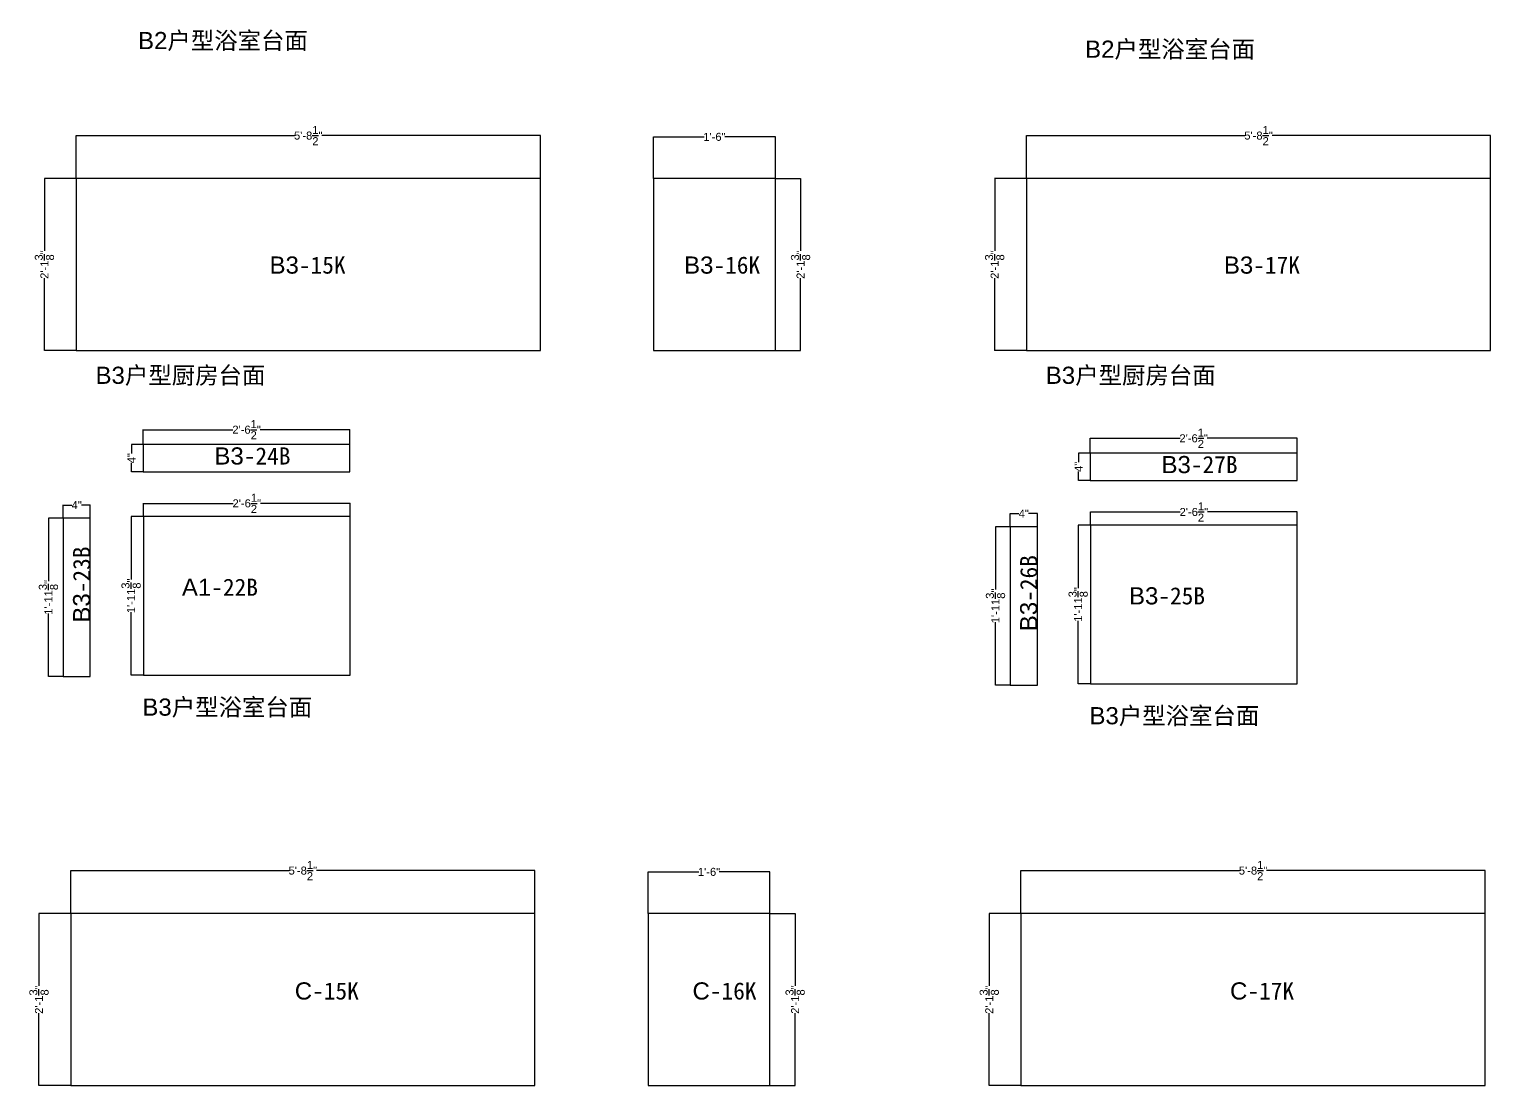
# Model space of a CAD drawing. Header units: inches. Extents: x -997106 to 39633, y -30199 to 1961.
# Drawn here: x 25679 to 31157, y -14275 to -10315 of the extents above; entities that cross this region are included whole.
import ezdxf

# ---------------------------------------------------------------- set-up
doc = ezdxf.new("R2010")
doc.units = ezdxf.units.IN
doc.header["$MEASUREMENT"] = 0
doc.layers.get('Defpoints').update_dxf_attribs({"color": 3})
doc.layers.add('编号', color=10, linetype='Continuous', plot=False)
doc.styles.get("Standard").update_dxf_attribs({"font": 'arial.ttf'})
doc.dimstyles.get("Standard").update_dxf_attribs({"dimtxt": 30, "dimasz": 1, "dimexe": 0.18, "dimexo": 0.0625, "dimgap": 0.09, "dimtad": 0, "dimtoh": 1, "dimdec": 4, "dimlfac": 0.03937, "dimzin": 0, "dimdsep": 46, "dimlunit": 4, "dimtxsty": 'Standard', "dimblk": 'ARCHTICK', "dimcen": 1, "dimadec": 0, "dimazin": 0, "dimtfac": 1, "dimtdec": 4, "dimtix": 1, "dimtofl": 0, "dimtmove": 2, "dimatfit": 3, "dimldrblk": 'ARCHTICK', "dimfxl": 1, "dimtolj": 1, "dimtzin": 0, "dimarcsym": 0})

# ---------------------------------------------------------------- blocks, each defined once
blk = doc.blocks.new('_ArchTick')
at = {"color": 0, "linetype": 'ByBlock', "const_width": 0.15}
blk.add_lwpolyline([(-0.5, -0.5), (0.5, 0.5)], dxfattribs=at)
blk = doc.blocks.new('*D242')
at = {"color": 0, "lineweight": -2, "transparency": 16777216}
for p, q in [((25854.6, -10874.5), (25854.6, -10713.4)), ((25854.6, -10713.5), (26673.7, -10713.5)), ((27594.6, -10713.5), (26775.5, -10713.5)), ((27594.6, -10874.5), (27594.6, -10713.4))]:
    blk.add_line(p, q, dxfattribs=at)
at = {"layer": 'Defpoints', "color": 0, "transparency": 16777216}
for p in [(27594.6, -10713.5), (25854.6, -10874.6), (27594.6, -10874.6)]:
    blk.add_point(p, dxfattribs=at)
at = {"color": 0, "lineweight": -2, "transparency": 16777216, "rotation": 180}
blk.add_blockref('_ArchTick', (25854.6, -10713.5), dxfattribs=at)
at = {"color": 0, "lineweight": -2, "transparency": 16777216}
blk.add_blockref('_ArchTick', (27594.6, -10713.5), dxfattribs=at)
at = {"color": 0, "transparency": 16777216, "insert": (26724.6, -10713.5), "char_height": 30, "attachment_point": 5}
blk.add_mtext('\\A1;5\'-8{\\H1x;\\S1/2;}"', dxfattribs=at)
blk = doc.blocks.new('*D243')
at = {"color": 0, "lineweight": -2, "transparency": 16777216}
for p, q in [((25854.5, -10874.6), (25735.4, -10874.6)), ((25735.6, -10874.6), (25735.6, -11146)), ((25735.6, -11519.6), (25735.6, -11248.2)), ((25854.5, -11519.6), (25735.4, -11519.6))]:
    blk.add_line(p, q, dxfattribs=at)
at = {"layer": 'Defpoints', "color": 0, "transparency": 16777216}
for p in [(25854.6, -10874.6), (25735.6, -11519.6), (25854.6, -11519.6)]:
    blk.add_point(p, dxfattribs=at)
at = {"color": 0, "lineweight": -2, "transparency": 16777216}
for p, rotation in [((25735.6, -10874.6), 90), ((25735.6, -11519.6), 270)]:
    blk.add_blockref('_ArchTick', p, dxfattribs=dict(at, rotation=rotation))
at = {"color": 0, "transparency": 16777216, "insert": (25735.6, -11197.1), "char_height": 30, "attachment_point": 5, "rotation": 90}
blk.add_mtext('\\A1;2\'-1{\\H1x;\\S3/8;}"', dxfattribs=at)
blk = doc.blocks.new('*D244')
at = {"color": 0, "lineweight": -2, "transparency": 16777216}
for p, q in [((28018.7, -10874.5), (28018.7, -10718.3)), ((28018.7, -10718.5), (28208.6, -10718.5)), ((28475.7, -10718.5), (28285.8, -10718.5)), ((28475.7, -10874.5), (28475.7, -10718.3))]:
    blk.add_line(p, q, dxfattribs=at)
at = {"layer": 'Defpoints', "color": 0, "transparency": 16777216}
for p in [(28475.7, -10718.5), (28018.7, -10874.6), (28475.7, -10874.6)]:
    blk.add_point(p, dxfattribs=at)
at = {"color": 0, "lineweight": -2, "transparency": 16777216, "rotation": 180}
blk.add_blockref('_ArchTick', (28018.7, -10718.5), dxfattribs=at)
at = {"color": 0, "lineweight": -2, "transparency": 16777216}
blk.add_blockref('_ArchTick', (28475.7, -10718.5), dxfattribs=at)
at = {"color": 0, "transparency": 16777216, "insert": (28247.2, -10718.5), "char_height": 30, "attachment_point": 5}
blk.add_mtext('\\A1;1\'-6"', dxfattribs=at)
blk = doc.blocks.new('*D245')
at = {"color": 0, "lineweight": -2, "transparency": 16777216}
for p, q in [((28475.8, -10874.6), (28570.1, -10874.6)), ((28569.9, -10874.6), (28569.9, -11146)), ((28569.9, -11519.6), (28569.9, -11248.2)), ((28475.8, -11519.6), (28570.1, -11519.6))]:
    blk.add_line(p, q, dxfattribs=at)
at = {"layer": 'Defpoints', "color": 0, "transparency": 16777216}
for p in [(28475.7, -10874.6), (28475.7, -11519.6), (28569.9, -11519.6)]:
    blk.add_point(p, dxfattribs=at)
at = {"color": 0, "lineweight": -2, "transparency": 16777216}
for p, rotation in [((28569.9, -10874.6), 90), ((28569.9, -11519.6), 270)]:
    blk.add_blockref('_ArchTick', p, dxfattribs=dict(at, rotation=rotation))
at = {"color": 0, "transparency": 16777216, "insert": (28569.9, -11197.1), "char_height": 30, "attachment_point": 5, "rotation": 90}
blk.add_mtext('\\A1;2\'-1{\\H1x;\\S3/8;}"', dxfattribs=at)
blk = doc.blocks.new('*D246')
at = {"color": 0, "lineweight": -2, "transparency": 16777216}
for p, q in [((29416.6, -10874.5), (29416.6, -10713.4)), ((29416.6, -10713.5), (30235.7, -10713.5)), ((31156.6, -10713.5), (30337.5, -10713.5)), ((31156.6, -10874.5), (31156.6, -10713.4))]:
    blk.add_line(p, q, dxfattribs=at)
at = {"layer": 'Defpoints', "color": 0, "transparency": 16777216}
for p in [(31156.6, -10713.5), (29416.6, -10874.6), (31156.6, -10874.6)]:
    blk.add_point(p, dxfattribs=at)
at = {"color": 0, "lineweight": -2, "transparency": 16777216, "rotation": 180}
blk.add_blockref('_ArchTick', (29416.6, -10713.5), dxfattribs=at)
at = {"color": 0, "lineweight": -2, "transparency": 16777216}
blk.add_blockref('_ArchTick', (31156.6, -10713.5), dxfattribs=at)
at = {"color": 0, "transparency": 16777216, "insert": (30286.6, -10713.5), "char_height": 30, "attachment_point": 5}
blk.add_mtext('\\A1;5\'-8{\\H1x;\\S1/2;}"', dxfattribs=at)
blk = doc.blocks.new('*D247')
at = {"color": 0, "lineweight": -2, "transparency": 16777216}
for p, q in [((29416.5, -10874.6), (29297.4, -10874.6)), ((29297.6, -10874.6), (29297.6, -11146)), ((29297.6, -11519.6), (29297.6, -11248.2)), ((29416.5, -11519.6), (29297.4, -11519.6))]:
    blk.add_line(p, q, dxfattribs=at)
at = {"layer": 'Defpoints', "color": 0, "transparency": 16777216}
for p in [(29416.6, -10874.6), (29297.6, -11519.6), (29416.6, -11519.6)]:
    blk.add_point(p, dxfattribs=at)
at = {"color": 0, "lineweight": -2, "transparency": 16777216}
for p, rotation in [((29297.6, -10874.6), 90), ((29297.6, -11519.6), 270)]:
    blk.add_blockref('_ArchTick', p, dxfattribs=dict(at, rotation=rotation))
at = {"color": 0, "transparency": 16777216, "insert": (29297.6, -11197.1), "char_height": 30, "attachment_point": 5, "rotation": 90}
blk.add_mtext('\\A1;2\'-1{\\H1x;\\S3/8;}"', dxfattribs=at)
blk = doc.blocks.new('*D286')
at = {"color": 0, "lineweight": -2, "transparency": 16777216}
for p, q in [((25834.2, -13629.6), (25834.2, -13468.5)), ((25834.2, -13468.6), (26653.3, -13468.6)), ((27574.2, -13468.6), (26755.1, -13468.6)), ((27574.2, -13629.6), (27574.2, -13468.5))]:
    blk.add_line(p, q, dxfattribs=at)
at = {"layer": 'Defpoints', "color": 0, "transparency": 16777216}
for p in [(27574.2, -13468.6), (25834.2, -13629.7), (27574.2, -13629.7)]:
    blk.add_point(p, dxfattribs=at)
at = {"color": 0, "lineweight": -2, "transparency": 16777216, "rotation": 180}
blk.add_blockref('_ArchTick', (25834.2, -13468.6), dxfattribs=at)
at = {"color": 0, "lineweight": -2, "transparency": 16777216}
blk.add_blockref('_ArchTick', (27574.2, -13468.6), dxfattribs=at)
at = {"color": 0, "transparency": 16777216, "insert": (26704.2, -13468.6), "char_height": 30, "attachment_point": 5}
blk.add_mtext('\\A1;5\'-8{\\H1x;\\S1/2;}"', dxfattribs=at)
blk = doc.blocks.new('*D287')
at = {"color": 0, "lineweight": -2, "transparency": 16777216}
for p, q in [((25834.2, -13629.7), (25715, -13629.7)), ((25715.2, -13629.7), (25715.2, -13901.1)), ((25715.2, -14274.7), (25715.2, -14003.3)), ((25834.2, -14274.7), (25715, -14274.7))]:
    blk.add_line(p, q, dxfattribs=at)
at = {"layer": 'Defpoints', "color": 0, "transparency": 16777216}
for p in [(25834.2, -13629.7), (25715.2, -14274.7), (25834.2, -14274.7)]:
    blk.add_point(p, dxfattribs=at)
at = {"color": 0, "lineweight": -2, "transparency": 16777216}
for p, rotation in [((25715.2, -13629.7), 90), ((25715.2, -14274.7), 270)]:
    blk.add_blockref('_ArchTick', p, dxfattribs=dict(at, rotation=rotation))
at = {"color": 0, "transparency": 16777216, "insert": (25715.2, -13952.2), "char_height": 30, "attachment_point": 5, "rotation": 90}
blk.add_mtext('\\A1;2\'-1{\\H1x;\\S3/8;}"', dxfattribs=at)
blk = doc.blocks.new('*D288')
at = {"color": 0, "lineweight": -2, "transparency": 16777216}
for p, q in [((27998.3, -13629.6), (27998.3, -13473.4)), ((27998.3, -13473.6), (28188.3, -13473.6)), ((28455.3, -13473.6), (28265.4, -13473.6)), ((28455.3, -13629.6), (28455.3, -13473.4))]:
    blk.add_line(p, q, dxfattribs=at)
at = {"layer": 'Defpoints', "color": 0, "transparency": 16777216}
for p in [(28455.3, -13473.6), (27998.3, -13629.7), (28455.3, -13629.7)]:
    blk.add_point(p, dxfattribs=at)
at = {"color": 0, "lineweight": -2, "transparency": 16777216, "rotation": 180}
blk.add_blockref('_ArchTick', (27998.3, -13473.6), dxfattribs=at)
at = {"color": 0, "lineweight": -2, "transparency": 16777216}
blk.add_blockref('_ArchTick', (28455.3, -13473.6), dxfattribs=at)
at = {"color": 0, "transparency": 16777216, "insert": (28226.8, -13473.6), "char_height": 30, "attachment_point": 5}
blk.add_mtext('\\A1;1\'-6"', dxfattribs=at)
blk = doc.blocks.new('*D289')
at = {"color": 0, "lineweight": -2, "transparency": 16777216}
for p, q in [((28455.4, -13629.7), (28549.8, -13629.7)), ((28549.6, -13629.7), (28549.6, -13901.1)), ((28549.6, -14274.7), (28549.6, -14003.3)), ((28455.4, -14274.7), (28549.8, -14274.7))]:
    blk.add_line(p, q, dxfattribs=at)
at = {"layer": 'Defpoints', "color": 0, "transparency": 16777216}
for p in [(28455.3, -13629.7), (28455.3, -14274.7), (28549.6, -14274.7)]:
    blk.add_point(p, dxfattribs=at)
at = {"color": 0, "lineweight": -2, "transparency": 16777216}
for p, rotation in [((28549.6, -13629.7), 90), ((28549.6, -14274.7), 270)]:
    blk.add_blockref('_ArchTick', p, dxfattribs=dict(at, rotation=rotation))
at = {"color": 0, "transparency": 16777216, "insert": (28549.6, -13952.2), "char_height": 30, "attachment_point": 5, "rotation": 90}
blk.add_mtext('\\A1;2\'-1{\\H1x;\\S3/8;}"', dxfattribs=at)
blk = doc.blocks.new('*D290')
at = {"color": 0, "lineweight": -2, "transparency": 16777216}
for p, q in [((29396.2, -13629.6), (29396.2, -13468.5)), ((29396.2, -13468.6), (30215.3, -13468.6)), ((31136.2, -13468.6), (30317.1, -13468.6)), ((31136.2, -13629.6), (31136.2, -13468.5))]:
    blk.add_line(p, q, dxfattribs=at)
at = {"layer": 'Defpoints', "color": 0, "transparency": 16777216}
for p in [(31136.2, -13468.6), (29396.2, -13629.7), (31136.2, -13629.7)]:
    blk.add_point(p, dxfattribs=at)
at = {"color": 0, "lineweight": -2, "transparency": 16777216, "rotation": 180}
blk.add_blockref('_ArchTick', (29396.2, -13468.6), dxfattribs=at)
at = {"color": 0, "lineweight": -2, "transparency": 16777216}
blk.add_blockref('_ArchTick', (31136.2, -13468.6), dxfattribs=at)
at = {"color": 0, "transparency": 16777216, "insert": (30266.2, -13468.6), "char_height": 30, "attachment_point": 5}
blk.add_mtext('\\A1;5\'-8{\\H1x;\\S1/2;}"', dxfattribs=at)
blk = doc.blocks.new('*D291')
at = {"color": 0, "lineweight": -2, "transparency": 16777216}
for p, q in [((29396.2, -13629.7), (29277, -13629.7)), ((29277.2, -13629.7), (29277.2, -13901.1)), ((29277.2, -14274.7), (29277.2, -14003.3)), ((29396.2, -14274.7), (29277, -14274.7))]:
    blk.add_line(p, q, dxfattribs=at)
at = {"layer": 'Defpoints', "color": 0, "transparency": 16777216}
for p in [(29396.2, -13629.7), (29277.2, -14274.7), (29396.2, -14274.7)]:
    blk.add_point(p, dxfattribs=at)
at = {"color": 0, "lineweight": -2, "transparency": 16777216}
for p, rotation in [((29277.2, -13629.7), 90), ((29277.2, -14274.7), 270)]:
    blk.add_blockref('_ArchTick', p, dxfattribs=dict(at, rotation=rotation))
at = {"color": 0, "transparency": 16777216, "insert": (29277.2, -13952.2), "char_height": 30, "attachment_point": 5, "rotation": 90}
blk.add_mtext('\\A1;2\'-1{\\H1x;\\S3/8;}"', dxfattribs=at)
blk = doc.blocks.new('*D1018')
at = {"color": 0, "lineweight": -2, "transparency": 16777216}
for p, q in [((25805.5, -12147.4), (25750.4, -12147.4)), ((25750.6, -12147.4), (25750.6, -12383.3)), ((25750.6, -12741.4), (25750.6, -12505.4)), ((25805.5, -12741.4), (25750.4, -12741.4))]:
    blk.add_line(p, q, dxfattribs=at)
at = {"layer": 'Defpoints', "color": 0, "transparency": 16777216}
for p in [(25805.6, -12147.4), (25750.6, -12741.4), (25805.6, -12741.4)]:
    blk.add_point(p, dxfattribs=at)
at = {"color": 0, "lineweight": -2, "transparency": 16777216}
for p, rotation in [((25750.6, -12147.4), 90), ((25750.6, -12741.4), 270)]:
    blk.add_blockref('_ArchTick', p, dxfattribs=dict(at, rotation=rotation))
at = {"color": 0, "transparency": 16777216, "insert": (25750.6, -12444.4), "char_height": 30, "attachment_point": 5, "rotation": 90}
blk.add_mtext('\\A1;1\'-11{\\H1x;\\S3/8;}"', dxfattribs=at)
blk = doc.blocks.new('*D1019')
at = {"color": 0, "lineweight": -2, "transparency": 16777216}
for p, q in [((25805.6, -12147.3), (25805.6, -12098.1)), ((25805.6, -12098.3), (25838.6, -12098.3)), ((25907.6, -12098.3), (25874.5, -12098.3)), ((25907.6, -12147.3), (25907.6, -12098.1))]:
    blk.add_line(p, q, dxfattribs=at)
at = {"layer": 'Defpoints', "color": 0, "transparency": 16777216}
for p in [(25907.6, -12098.3), (25805.6, -12147.4), (25907.6, -12147.4)]:
    blk.add_point(p, dxfattribs=at)
at = {"color": 0, "lineweight": -2, "transparency": 16777216, "rotation": 180}
blk.add_blockref('_ArchTick', (25805.6, -12098.3), dxfattribs=at)
at = {"color": 0, "lineweight": -2, "transparency": 16777216}
blk.add_blockref('_ArchTick', (25907.6, -12098.3), dxfattribs=at)
at = {"color": 0, "transparency": 16777216, "insert": (25856.6, -12098.3), "char_height": 30, "attachment_point": 5}
blk.add_mtext('\\A1;4"', dxfattribs=at)
blk = doc.blocks.new('*D1007')
at = {"color": 0, "lineweight": -2, "transparency": 16777216}
for p, q in [((26105.9, -11871.8), (26061.9, -11871.8)), ((26062.1, -11871.8), (26062.1, -11904.9)), ((26062.1, -11973.8), (26062.1, -11940.7)), ((26105.9, -11973.8), (26061.9, -11973.8))]:
    blk.add_line(p, q, dxfattribs=at)
at = {"layer": 'Defpoints', "color": 0, "transparency": 16777216}
for p in [(26106, -11871.8), (26062.1, -11973.8), (26106, -11973.8)]:
    blk.add_point(p, dxfattribs=at)
at = {"color": 0, "lineweight": -2, "transparency": 16777216}
for p, rotation in [((26062.1, -11871.8), 90), ((26062.1, -11973.8), 270)]:
    blk.add_blockref('_ArchTick', p, dxfattribs=dict(at, rotation=rotation))
at = {"color": 0, "transparency": 16777216, "insert": (26062.1, -11922.8), "char_height": 30, "attachment_point": 5, "rotation": 90}
blk.add_mtext('\\A1;4"', dxfattribs=at)
blk = doc.blocks.new('*D1020')
at = {"color": 0, "lineweight": -2, "transparency": 16777216}
for p, q in [((26106, -11870.1), (26106, -11815.7)), ((26106, -11815.9), (26442.3, -11815.9)), ((26881, -11815.9), (26544.6, -11815.9)), ((26881, -11871.7), (26881, -11815.7))]:
    blk.add_line(p, q, dxfattribs=at)
at = {"layer": 'Defpoints', "color": 0, "transparency": 16777216}
for p in [(26881, -11815.9), (26106, -11870.2), (26881, -11871.8)]:
    blk.add_point(p, dxfattribs=at)
at = {"color": 0, "lineweight": -2, "transparency": 16777216, "rotation": 180}
blk.add_blockref('_ArchTick', (26106, -11815.9), dxfattribs=at)
at = {"color": 0, "lineweight": -2, "transparency": 16777216}
blk.add_blockref('_ArchTick', (26881, -11815.9), dxfattribs=at)
at = {"color": 0, "transparency": 16777216, "insert": (26493.5, -11815.9), "char_height": 30, "attachment_point": 5}
blk.add_mtext('\\A1;2\'-6{\\H1x;\\S1/2;}"', dxfattribs=at)
blk = doc.blocks.new('*D1021')
at = {"color": 0, "lineweight": -2, "transparency": 16777216}
for p, q in [((26106.7, -12141.9), (26106.7, -12091.9)), ((26106.7, -12092.1), (26443.1, -12092.1)), ((26881.7, -12092.1), (26545.4, -12092.1)), ((26881.7, -12141.9), (26881.7, -12091.9))]:
    blk.add_line(p, q, dxfattribs=at)
at = {"layer": 'Defpoints', "color": 0, "transparency": 16777216}
for p in [(26881.7, -12092.1), (26106.7, -12141.9), (26881.7, -12141.9)]:
    blk.add_point(p, dxfattribs=at)
at = {"color": 0, "lineweight": -2, "transparency": 16777216, "rotation": 180}
blk.add_blockref('_ArchTick', (26106.7, -12092.1), dxfattribs=at)
at = {"color": 0, "lineweight": -2, "transparency": 16777216}
blk.add_blockref('_ArchTick', (26881.7, -12092.1), dxfattribs=at)
at = {"color": 0, "transparency": 16777216, "insert": (26494.2, -12092.1), "char_height": 30, "attachment_point": 5}
blk.add_mtext('\\A1;2\'-6{\\H1x;\\S1/2;}"', dxfattribs=at)
blk = doc.blocks.new('*D1022')
at = {"color": 0, "lineweight": -2, "transparency": 16777216}
for p, q in [((26106.7, -12141.9), (26060.3, -12141.9)), ((26060.5, -12141.9), (26060.5, -12377.9)), ((26060.5, -12735.9), (26060.5, -12500)), ((26106.7, -12735.9), (26060.3, -12735.9))]:
    blk.add_line(p, q, dxfattribs=at)
at = {"layer": 'Defpoints', "color": 0, "transparency": 16777216}
for p in [(26106.7, -12141.9), (26060.5, -12735.9), (26106.7, -12735.9)]:
    blk.add_point(p, dxfattribs=at)
at = {"color": 0, "lineweight": -2, "transparency": 16777216}
for p, rotation in [((26060.5, -12141.9), 90), ((26060.5, -12735.9), 270)]:
    blk.add_blockref('_ArchTick', p, dxfattribs=dict(at, rotation=rotation))
at = {"color": 0, "transparency": 16777216, "insert": (26060.5, -12438.9), "char_height": 30, "attachment_point": 5, "rotation": 90}
blk.add_mtext('\\A1;1\'-11{\\H1x;\\S3/8;}"', dxfattribs=at)
blk = doc.blocks.new('*D1023')
at = {"color": 0, "lineweight": -2, "transparency": 16777216}
for p, q in [((29355.5, -12179.6), (29300.4, -12179.6)), ((29300.6, -12179.6), (29300.6, -12415.5)), ((29300.6, -12773.6), (29300.6, -12537.7)), ((29355.5, -12773.6), (29300.4, -12773.6))]:
    blk.add_line(p, q, dxfattribs=at)
at = {"layer": 'Defpoints', "color": 0, "transparency": 16777216}
for p in [(29355.6, -12179.6), (29300.6, -12773.6), (29355.6, -12773.6)]:
    blk.add_point(p, dxfattribs=at)
at = {"color": 0, "lineweight": -2, "transparency": 16777216}
for p, rotation in [((29300.6, -12179.6), 90), ((29300.6, -12773.6), 270)]:
    blk.add_blockref('_ArchTick', p, dxfattribs=dict(at, rotation=rotation))
at = {"color": 0, "transparency": 16777216, "insert": (29300.6, -12476.6), "char_height": 30, "attachment_point": 5, "rotation": 90}
blk.add_mtext('\\A1;1\'-11{\\H1x;\\S3/8;}"', dxfattribs=at)
blk = doc.blocks.new('*D1024')
at = {"color": 0, "lineweight": -2, "transparency": 16777216}
for p, q in [((29355.6, -12179.5), (29355.6, -12130.3)), ((29355.6, -12130.5), (29388.6, -12130.5)), ((29457.6, -12130.5), (29424.5, -12130.5)), ((29457.6, -12179.5), (29457.6, -12130.3))]:
    blk.add_line(p, q, dxfattribs=at)
at = {"layer": 'Defpoints', "color": 0, "transparency": 16777216}
for p in [(29457.6, -12130.5), (29355.6, -12179.6), (29457.6, -12179.6)]:
    blk.add_point(p, dxfattribs=at)
at = {"color": 0, "lineweight": -2, "transparency": 16777216, "rotation": 180}
blk.add_blockref('_ArchTick', (29355.6, -12130.5), dxfattribs=at)
at = {"color": 0, "lineweight": -2, "transparency": 16777216}
blk.add_blockref('_ArchTick', (29457.6, -12130.5), dxfattribs=at)
at = {"color": 0, "transparency": 16777216, "insert": (29406.6, -12130.5), "char_height": 30, "attachment_point": 5}
blk.add_mtext('\\A1;4"', dxfattribs=at)
blk = doc.blocks.new('*D1006')
at = {"color": 0, "lineweight": -2, "transparency": 16777216}
for p, q in [((29655.9, -11904.1), (29611.9, -11904.1)), ((29612.1, -11904.1), (29612.1, -11937.1)), ((29612.1, -12006.1), (29612.1, -11973)), ((29655.9, -12006.1), (29611.9, -12006.1))]:
    blk.add_line(p, q, dxfattribs=at)
at = {"layer": 'Defpoints', "color": 0, "transparency": 16777216}
for p in [(29656, -11904.1), (29612.1, -12006.1), (29656, -12006.1)]:
    blk.add_point(p, dxfattribs=at)
at = {"color": 0, "lineweight": -2, "transparency": 16777216}
for p, rotation in [((29612.1, -11904.1), 90), ((29612.1, -12006.1), 270)]:
    blk.add_blockref('_ArchTick', p, dxfattribs=dict(at, rotation=rotation))
at = {"color": 0, "transparency": 16777216, "insert": (29612.1, -11955.1), "char_height": 30, "attachment_point": 5, "rotation": 90}
blk.add_mtext('\\A1;4"', dxfattribs=at)
blk = doc.blocks.new('*D1025')
at = {"color": 0, "lineweight": -2, "transparency": 16777216}
for p, q in [((29656, -11902.3), (29656, -11848)), ((29656, -11848.2), (29992.3, -11848.2)), ((30431, -11848.2), (30094.6, -11848.2)), ((30431, -11904), (30431, -11848))]:
    blk.add_line(p, q, dxfattribs=at)
at = {"layer": 'Defpoints', "color": 0, "transparency": 16777216}
for p in [(30431, -11848.2), (29656, -11902.4), (30431, -11904.1)]:
    blk.add_point(p, dxfattribs=at)
at = {"color": 0, "lineweight": -2, "transparency": 16777216, "rotation": 180}
blk.add_blockref('_ArchTick', (29656, -11848.2), dxfattribs=at)
at = {"color": 0, "lineweight": -2, "transparency": 16777216}
blk.add_blockref('_ArchTick', (30431, -11848.2), dxfattribs=at)
at = {"color": 0, "transparency": 16777216, "insert": (30043.5, -11848.2), "char_height": 30, "attachment_point": 5}
blk.add_mtext('\\A1;2\'-6{\\H1x;\\S1/2;}"', dxfattribs=at)
blk = doc.blocks.new('*D1026')
at = {"color": 0, "lineweight": -2, "transparency": 16777216}
for p, q in [((29656.7, -12174.1), (29656.7, -12124.2)), ((29656.7, -12124.4), (29993.1, -12124.4)), ((30431.7, -12124.4), (30095.4, -12124.4)), ((30431.7, -12174.1), (30431.7, -12124.2))]:
    blk.add_line(p, q, dxfattribs=at)
at = {"layer": 'Defpoints', "color": 0, "transparency": 16777216}
for p in [(30431.7, -12124.4), (29656.7, -12174.2), (30431.7, -12174.2)]:
    blk.add_point(p, dxfattribs=at)
at = {"color": 0, "lineweight": -2, "transparency": 16777216, "rotation": 180}
blk.add_blockref('_ArchTick', (29656.7, -12124.4), dxfattribs=at)
at = {"color": 0, "lineweight": -2, "transparency": 16777216}
blk.add_blockref('_ArchTick', (30431.7, -12124.4), dxfattribs=at)
at = {"color": 0, "transparency": 16777216, "insert": (30044.2, -12124.4), "char_height": 30, "attachment_point": 5}
blk.add_mtext('\\A1;2\'-6{\\H1x;\\S1/2;}"', dxfattribs=at)
blk = doc.blocks.new('*D1027')
at = {"color": 0, "lineweight": -2, "transparency": 16777216}
for p, q in [((29656.7, -12174.2), (29610.3, -12174.2)), ((29610.5, -12174.2), (29610.5, -12410.1)), ((29610.5, -12768.2), (29610.5, -12532.3)), ((29656.7, -12768.2), (29610.3, -12768.2))]:
    blk.add_line(p, q, dxfattribs=at)
at = {"layer": 'Defpoints', "color": 0, "transparency": 16777216}
for p in [(29656.7, -12174.2), (29610.5, -12768.2), (29656.7, -12768.2)]:
    blk.add_point(p, dxfattribs=at)
at = {"color": 0, "lineweight": -2, "transparency": 16777216}
for p, rotation in [((29610.5, -12174.2), 90), ((29610.5, -12768.2), 270)]:
    blk.add_blockref('_ArchTick', p, dxfattribs=dict(at, rotation=rotation))
at = {"color": 0, "transparency": 16777216, "insert": (29610.5, -12471.2), "char_height": 30, "attachment_point": 5, "rotation": 90}
blk.add_mtext('\\A1;1\'-11{\\H1x;\\S3/8;}"', dxfattribs=at)

msp = doc.modelspace()

# ---------------------------------------------------------------- linework, layer by layer
for points in [[(25854.58433, -11519.59323), (27594.58433, -11519.59323), (27594.58433, -10874.59323), (25854.58433, -10874.59323)], [(28018.69848, -11519.59323), (28475.69848, -11519.59323), (28475.69848, -10874.59323), (28018.69848, -10874.59323)], [(29416.5939, -11519.59323), (31156.5939, -11519.59323), (31156.5939, -10874.59323), (29416.5939, -10874.59323)], [(26105.98436, -11973.81098), (26880.98436, -11973.81098), (26880.98436, -11871.81098), (26105.98436, -11871.81098)], [(29655.99023, -12006.06701), (30430.99023, -12006.06701), (30430.99023, -11904.06701), (29655.99023, -11904.06701)], [(25805.55999, -12741.35484), (25907.55999, -12741.35484), (25907.55999, -12147.35484), (25805.55999, -12147.35484)], [(26106.71765, -12735.94335), (26881.71765, -12735.94335), (26881.71765, -12141.94335), (26106.71765, -12141.94335)], [(29355.56586, -12773.61086), (29457.56586, -12773.61086), (29457.56586, -12179.61086), (29355.56586, -12179.61086)], [(29656.72352, -12768.19938), (30431.72352, -12768.19938), (30431.72352, -12174.19938), (29656.72352, -12174.19938)], [(25834.21693, -14274.69285), (27574.21693, -14274.69285), (27574.21693, -13629.69285), (25834.21693, -13629.69285)], [(27998.33108, -14274.69285), (28455.33108, -14274.69285), (28455.33108, -13629.69285), (27998.33108, -13629.69285)], [(29396.2265, -14274.69285), (31136.2265, -14274.69285), (31136.2265, -13629.69285), (29396.2265, -13629.69285)]]:
    msp.add_lwpolyline(points, close=True)

# ---------------------------------------------------------------- texts
at = {"char_height": 64.3508622, "attachment_point": 1}
for s, insert in [('B2{\\fSimSun|b0|i0|c134|p2;户型浴室台面}', (26086.64589, -10325.15201)), ('B2{\\fSimSun|b0|i0|c134|p2;户型浴室台面}', (29636.65176, -10357.40803)), ('B3{\\fSimSun|b0|i0|c134|p2;户型厨房台面}', (25927.35174, -11579.86196)), ('B3{\\fSimSun|b0|i0|c134|p2;户型厨房台面}', (29489.36131, -11579.86196)), ('B3{\\fSimSun|b0|i0|c134|p2;户型浴室台面}', (26102.91241, -12823.66021)), ('B3{\\fSimSun|b0|i0|c134|p2;户型浴室台面}', (29652.91828, -12855.91624))]:
    msp.add_mtext(s, dxfattribs=dict(at, insert=insert))
at = {"layer": '编号', "char_height": 64.3508622, "attachment_point": 1}
for s, insert in [('B3{\\fSimSun|b0|i0|c134|p2;-15K}', (26579.53628, -11166.72972)), ('B3{\\fSimSun|b0|i0|c134|p2;-16K}', (28133.38456, -11166.72972)), ('B3{\\fSimSun|b0|i0|c134|p2;-17K}', (30156.83582, -11166.72972)), ('B3{\\fSimSun|b0|i0|c134|p2;-24B}', (26372.99391, -11882.25786)), ('B3{\\fSimSun|b0|i0|c134|p2;-27B}', (29922.99978, -11914.51389)), ('A1{\\fSimSun|b0|i0|c134|p2;-22B}', (26251.06186, -12374.32912)), ('B3{\\fSimSun|b0|i0|c134|p2;-25B}', (29801.06773, -12406.58514)), ('C{\\fSimSun|b0|i0|c134|p2;-15K}', (26674.12076, -13887.57861)), ('C{\\fSimSun|b0|i0|c134|p2;-16K}', (28164.94212, -13887.57861)), ('C{\\fSimSun|b0|i0|c134|p2;-17K}', (30179.81194, -13887.57861))]:
    msp.add_mtext(s, dxfattribs=dict(at, insert=insert))
at = {"layer": '编号', "char_height": 64.3508622, "attachment_point": 1, "rotation": 90}
for s, insert in [('B3{\\fSimSun|b0|i0|c134|p2;-23B}', (25842.94576, -12539.02416)), ('B3{\\fSimSun|b0|i0|c134|p2;-26B}', (29392.95163, -12571.28019))]:
    msp.add_mtext(s, dxfattribs=dict(at, insert=insert))

# ---------------------------------------------------------------- dimensions: what is measured, and where the dimension line sits
for base, p1, p2, picture, middle in [((27594.58433, -10713.53047), (25854.58433, -10874.59323), (27594.58433, -10874.59323), '*D242', (26724.58433, -10713.53047)), ((31156.5939, -10713.53047), (29416.5939, -10874.59323), (31156.5939, -10874.59323), '*D246', (30286.5939, -10713.53047)), ((28475.69848, -10718.49381), (28018.69848, -10874.59323), (28475.69848, -10874.59323), '*D244', (28247.19848, -10718.49381)), ((26880.9843625068, -11815.8943745372), (26105.9843625068, -11870.1537811861), (26880.9843625068, -11871.8109809203), '*D1020', (26493.4843625068, -11815.8943745372)), ((30430.9902317246, -11848.1504002627), (29655.9902317246, -11902.4098069116), (30430.9902317246, -11904.0670066458), '*D1025', (30043.4902317246, -11848.1504002627)), ((25907.55999, -12098.25398), (25805.55999, -12147.35484), (25907.55999, -12147.35484), '*D1019', (25856.55999, -12098.25398)), ((26881.717648822, -12092.1241913656), (26106.717648822, -12141.9433530667), (26881.717648822, -12141.9433530667), '*D1021', (26494.217648822, -12092.1241913656)), ((30431.7235180398, -12124.3802170911), (29656.7235180398, -12174.1993787922), (30431.7235180398, -12174.1993787922), '*D1026', (30044.2235180398, -12124.3802170911)), ((29457.56586, -12130.51), (29355.56586, -12179.61086), (29457.56586, -12179.61086), '*D1024', (29406.56586, -12130.51)), ((27574.21693, -13468.63009), (25834.21693, -13629.69285), (27574.21693, -13629.69285), '*D286', (26704.21693, -13468.63009)), ((28455.33108, -13473.59343), (27998.33108, -13629.69285), (28455.33108, -13629.69285), '*D288', (28226.83108, -13473.59343)), ((31136.2265, -13468.63009), (29396.2265, -13629.69285), (31136.2265, -13629.69285), '*D290', (30266.2265, -13468.63009))]:
    dim = msp.add_linear_dim(base=base, p1=p1, p2=p2, dimstyle='Standard')
    dim.commit()
    dim.dimension.update_dxf_attribs({"geometry": picture, "text_midpoint": middle})
for base, p1, p2, picture, middle in [((25735.5757381267, -11519.593227509), (25854.5843325154, -10874.593227509), (25854.5843325154, -11519.593227509), '*D243', (25735.5757381266, -11197.093227509)), ((28569.9484626274, -11519.593227509), (28475.6984830026, -10874.593227509), (28475.6984830026, -11519.593227509), '*D245', (28569.9484626273, -11197.093227509)), ((29297.5853101966, -11519.593227509), (29416.5939045853, -10874.593227509), (29416.5939045853, -11519.593227509), '*D247', (29297.5853101966, -11197.093227509)), ((26062.09636, -11973.81098), (26105.98436, -11871.81098), (26105.98436, -11973.81098), '*D1007', (26062.09636, -11922.81098)), ((29612.10223, -12006.06701), (29655.99023, -11904.06701), (29655.99023, -12006.06701), '*D1006', (29612.10223, -11955.06701)), ((25750.6143, -12741.35484), (25805.55999, -12147.35484), (25805.55999, -12741.35484), '*D1018', (25750.6143, -12444.35484)), ((26060.52203, -12735.94335), (26106.71765, -12141.94335), (26106.71765, -12735.94335), '*D1022', (26060.52203, -12438.94335)), ((29300.62017, -12773.61086), (29355.56586, -12179.61086), (29355.56586, -12773.61086), '*D1023', (29300.62017, -12476.61086)), ((29610.5279, -12768.19938), (29656.72352, -12174.19938), (29656.72352, -12768.19938), '*D1027', (29610.5279, -12471.19938)), ((25715.2083322044, -14274.6928477524), (25834.2169265932, -13629.6928477524), (25834.2169265932, -14274.6928477524), '*D287', (25715.2083322044, -13952.1928477524)), ((28549.5810567051, -14274.6928477524), (28455.3310770804, -13629.6928477524), (28455.3310770804, -14274.6928477524), '*D289', (28549.5810567051, -13952.1928477524)), ((29277.2179042744, -14274.6928477524), (29396.2264986631, -13629.6928477524), (29396.2264986631, -14274.6928477524), '*D291', (29277.2179042744, -13952.1928477524))]:
    dim = msp.add_linear_dim(base=base, p1=p1, p2=p2, angle=90, dimstyle='Standard')
    dim.commit()
    dim.dimension.update_dxf_attribs({"geometry": picture, "text_midpoint": middle})

doc.saveas('drawing.dxf')
